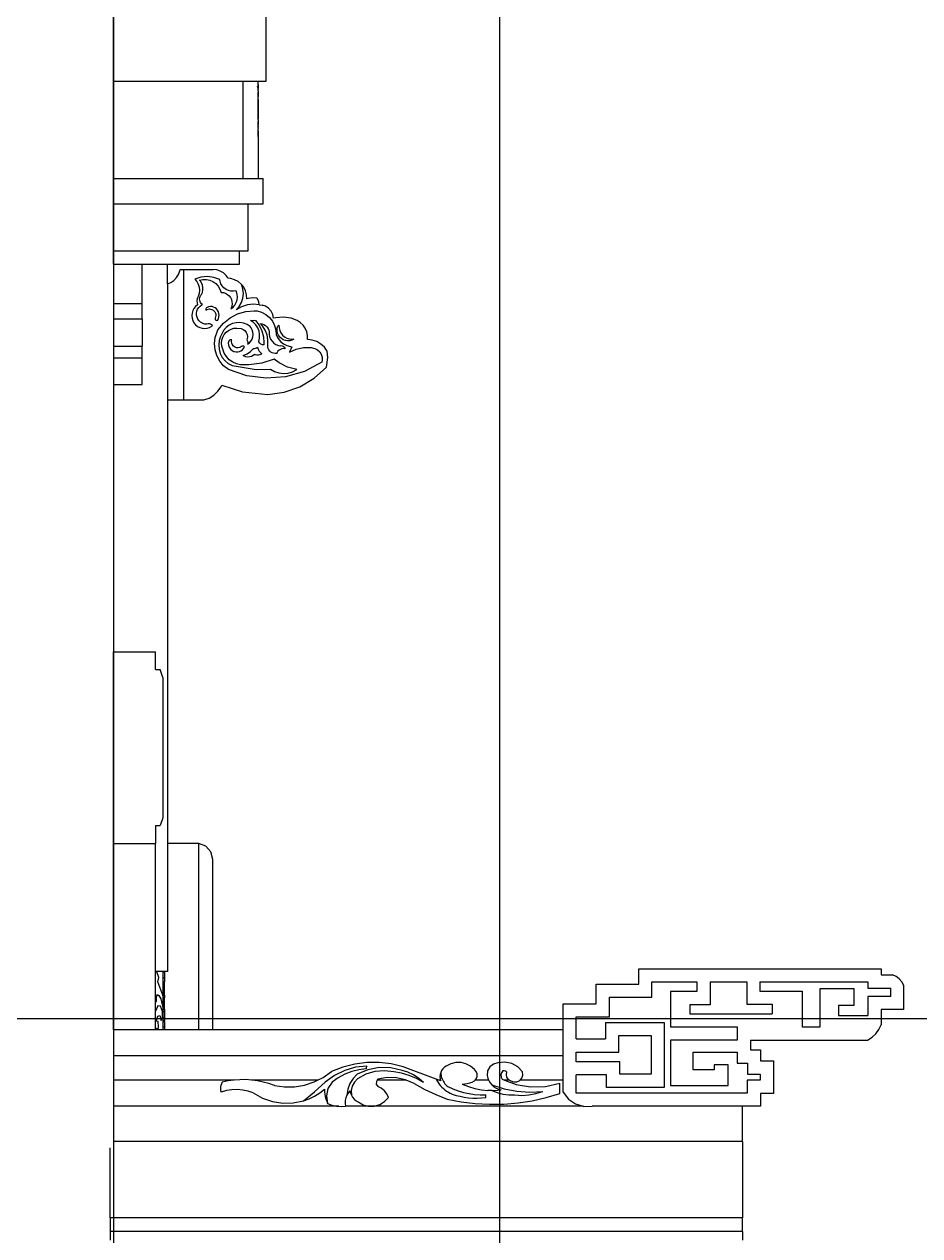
# Model space of a CAD drawing. Extents: x -24961 to 905641, y -154323 to 635957.
# Drawn here: x 437982 to 440706, y -136769 to -133082 of the extents above; entities that cross this region are included whole.
import ezdxf

# ---------------------------------------------------------------- set-up
doc = ezdxf.new("R2010")
doc.units = 0
doc.header["$LTSCALE"] = 1000
doc.header["$MEASUREMENT"] = 0
doc.layers.add('DOTE', color=1, linetype='Continuous')
doc.layers.add('WALL', color=9, linetype='Continuous')

msp = doc.modelspace()

# ---------------------------------------------------------------- linework, layer by layer
for p, q in [((438253.6, -133254.8), (438253.6, -133045.6)), ((438718.3, -133254.8), (438718.3, -133045.6)), ((438253.6, -133254.8), (438647.7, -133254.8)), ((438253.6, -133550.9), (438253.6, -133254.8)), ((438647.7, -133254.8), (438693.4, -133254.8)), ((438647.7, -133254.8), (438647.7, -133550.9)), ((438691.7, -133272.1), (438691.7, -133271.4)), ((438691.7, -133272.1), (438691.7, -133272.2)), ((438691.7, -133272.1), (438693.4, -133272.1)), ((438691.7, -133272.2), (438691.7, -133274.3)), ((438691.7, -133272.2), (438693.4, -133272.2)), ((438693.4, -133254.8), (438718.3, -133254.8)), ((438693.4, -133265.7), (438693.4, -133254.8)), ((438693.4, -133265.7), (438694, -133265.7)), ((438693.4, -133265.7), (438693.4, -133268.4)), ((438693.4, -133268.4), (438694, -133268.4)), ((438693.4, -133268.4), (438693.4, -133268.8)), ((438693.4, -133268.8), (438694, -133268.8)), ((438693.4, -133268.8), (438694, -133268.8)), ((438693.4, -133268.8), (438693.4, -133268.8)), ((438693.4, -133268.8), (438693.4, -133269.9)), ((438693.4, -133269.9), (438694, -133269.9)), ((438693.4, -133269.9), (438693.4, -133270)), ((438693.4, -133270), (438694, -133270)), ((438693.4, -133270), (438693.4, -133271)), ((438693.4, -133271), (438694, -133271)), ((438693.4, -133271), (438693.4, -133272.1)), ((438693.4, -133272.1), (438694, -133272.1)), ((438693.4, -133272.1), (438693.4, -133272.2)), ((438693.4, -133272.2), (438694, -133272.2)), ((438693.4, -133272.2), (438693.4, -133272.5)), ((438693.4, -133272.5), (438694, -133272.5)), ((438693.4, -133272.5), (438693.4, -133274.3)), ((438694, -133268.4), (438694, -133265.7)), ((438694, -133268.4), (438694, -133268.8)), ((438694, -133268.8), (438694, -133268.8)), ((438694, -133268.8), (438694, -133269.9)), ((438694, -133269.9), (438694, -133270)), ((438694, -133271), (438694, -133270)), ((438694, -133272.1), (438694, -133271)), ((438694, -133272.1), (438694, -133272.2)), ((438694, -133272.2), (438694, -133272.5)), ((438694, -133272.5), (438694, -133274.3)), ((438691.7, -133274.3), (438691.7, -133274.9)), ((438691.7, -133274.3), (438693.4, -133274.3)), ((438693.4, -133274.3), (438694, -133274.3)), ((438693.4, -133274.3), (438693.4, -133275.3)), ((438693.4, -133275.3), (438694, -133275.3)), ((438693.4, -133275.3), (438693.4, -133276.6)), ((438693.4, -133276.6), (438694, -133276.6)), ((438693.4, -133276.6), (438693.4, -133277)), ((438693.4, -133277), (438694, -133277)), ((438693.4, -133279.8), (438693.4, -133277)), ((438693.4, -133279.8), (438694, -133279.8)), ((438693.4, -133279.8), (438693.4, -133280.2)), ((438693.4, -133280.2), (438694, -133280.2)), ((438693.4, -133280.2), (438693.4, -133280.4)), ((438693.4, -133280.4), (438694, -133280.4)), ((438693.4, -133283.7), (438693.4, -133280.4)), ((438693.4, -133283.7), (438694, -133283.7)), ((438693.4, -133285), (438693.4, -133283.7)), ((438693.4, -133285), (438694, -133285)), ((438693.4, -133285), (438693.4, -133287.1)), ((438693.4, -133287.1), (438694, -133287.1)), ((438693.4, -133287.1), (438693.4, -133288.7)), ((438693.4, -133288.7), (438694, -133288.7)), ((438693.4, -133288.7), (438693.4, -133291.3)), ((438693.4, -133291.3), (438694, -133291.3)), ((438693.4, -133291.3), (438693.4, -133292.1)), ((438693.4, -133292.1), (438694, -133292.1)), ((438693.4, -133296.7), (438693.4, -133292.1)), ((438693.4, -133296.7), (438694, -133296.7)), ((438693.4, -133296.7), (438693.4, -133301.3)), ((438693.4, -133301.3), (438694, -133301.3)), ((438693.4, -133301.3), (438693.4, -133301.5)), ((438693.4, -133301.5), (438694, -133301.5)), ((438693.4, -133310.8), (438693.4, -133301.5)), ((438693.4, -133310.8), (438694, -133310.8)), ((438693.4, -133310.8), (438693.4, -133369.6)), ((438694, -133274.3), (438694, -133275.3)), ((438694, -133275.3), (438694, -133276.6)), ((438694, -133276.6), (438694, -133277)), ((438694, -133279.8), (438694, -133277)), ((438694, -133279.8), (438694, -133280.2)), ((438694, -133280.2), (438694, -133280.4)), ((438694, -133283.7), (438694, -133280.4)), ((438694, -133285), (438694, -133283.7)), ((438694, -133285), (438694, -133287.1)), ((438694, -133287.1), (438694, -133288.7)), ((438694, -133291.3), (438694, -133288.7)), ((438694, -133292.1), (438694, -133291.3)), ((438694, -133292.1), (438694, -133296.7)), ((438694, -133301.3), (438694, -133296.7)), ((438694, -133301.3), (438694, -133301.5)), ((438694, -133310.8), (438694, -133301.5)), ((438694, -133369.6), (438694, -133310.8)), ((438693.4, -133369.6), (438694, -133369.6)), ((438693.4, -133372.8), (438693.4, -133369.6)), ((438693.4, -133372.8), (438694, -133372.8)), ((438693.4, -133372.8), (438693.4, -133377.6)), ((438693.4, -133377.6), (438694, -133377.6)), ((438693.4, -133382.3), (438693.4, -133377.6)), ((438693.4, -133382.3), (438694, -133382.3)), ((438693.4, -133386.7), (438693.4, -133382.3)), ((438694, -133372.8), (438694, -133369.6)), ((438694, -133372.8), (438694, -133377.6)), ((438694, -133377.6), (438694, -133382.3)), ((438694, -133382.3), (438694, -133386.7)), ((438693.4, -133386.7), (438694, -133386.7)), ((438693.4, -133390.8), (438693.4, -133386.7)), ((438693.4, -133390.8), (438694, -133390.8)), ((438693.4, -133390.8), (438693.4, -133394.2)), ((438693.4, -133394.2), (438694, -133394.2)), ((438693.4, -133396.9), (438693.4, -133394.2)), ((438693.4, -133396.9), (438694, -133396.9)), ((438693.4, -133396.9), (438693.4, -133398.8)), ((438693.4, -133398.8), (438694, -133398.8)), ((438693.4, -133406.6), (438693.4, -133398.8)), ((438693.4, -133406.6), (438694, -133406.6)), ((438693.4, -133415.3), (438693.4, -133406.6)), ((438693.4, -133415.3), (438694, -133415.3)), ((438693.4, -133422.9), (438693.4, -133415.3)), ((438694, -133390.8), (438694, -133386.7)), ((438694, -133394.2), (438694, -133390.8)), ((438694, -133396.9), (438694, -133394.2)), ((438694, -133396.9), (438694, -133398.8)), ((438694, -133406.6), (438694, -133398.8)), ((438694, -133406.6), (438694, -133415.3)), ((438694, -133415.3), (438694, -133422.9)), ((438693.4, -133422.9), (438694, -133422.9)), ((438693.4, -133423), (438693.4, -133422.9)), ((438693.4, -133423), (438694, -133423)), ((438693.4, -133423), (438693.4, -133550.9)), ((438694, -133423), (438694, -133422.9)), ((438253.6, -133628.2), (438253.6, -133550.9)), ((438253.6, -133550.9), (438647.7, -133550.9)), ((438647.7, -133550.9), (438693.4, -133550.9)), ((438693.4, -133550.9), (438709.4, -133550.9)), ((438709.4, -133628.2), (438709.4, -133550.9)), ((438253.6, -133771.6), (438253.6, -133628.2)), ((438253.6, -133628.2), (438663.8, -133628.2)), ((438663.8, -133628.2), (438709.4, -133628.2)), ((438663.8, -133771.6), (438663.8, -133628.2)), ((438253.6, -133771.6), (438637.6, -133771.6)), ((438253.6, -133812.4), (438253.6, -133771.6)), ((438637.6, -133771.6), (438663.8, -133771.6)), ((438637.6, -133812.4), (438637.6, -133771.6)), ((438253.6, -133812.4), (438340.6, -133812.4)), ((438253.6, -133812.4), (438253.6, -133931.6)), ((438340.6, -133812.4), (438417.7, -133812.4)), ((438340.6, -133931.6), (438340.6, -133812.4)), ((438417.7, -133812.4), (438637.6, -133812.4)), ((438417.7, -133872.2), (438417.7, -133812.4)), ((438428.3, -133867.8), (438437.8, -133861.3)), ((438437.8, -133861.3), (438445.7, -133852.9)), ((438445.7, -133852.9), (438451.8, -133843)), ((438451.8, -133843), (438455.8, -133832)), ((438455.8, -133832), (438456.6, -133828.2)), ((438456.6, -133828.2), (438466.6, -133828.2)), ((438466.6, -133828.2), (438557.5, -133828.2)), ((438466.6, -133828.2), (438466.6, -134225.2)), ((438520, -133851.8), (438501.4, -133857.7)), ((438501.4, -133857.7), (438507.4, -133864.9)), ((438515.5, -133860.3), (438525.8, -133858.3)), ((438517.1, -133862.1), (438515.5, -133860.3)), ((438521.3, -133868.4), (438517.1, -133862.1)), ((438539.3, -133850), (438520, -133851.8)), ((438525.8, -133858.3), (438536.3, -133858.5)), ((438536.3, -133858.5), (438546.5, -133860.7)), ((438558.6, -133852.3), (438539.3, -133850)), ((438546.5, -133860.7), (438556.1, -133865)), ((438568.3, -133829.6), (438557.5, -133828.2)), ((438577.1, -133858.7), (438558.6, -133852.3)), ((438578.6, -133833.2), (438568.3, -133829.6)), ((438577.9, -133863.9), (438577.1, -133858.7)), ((438580.5, -133871.5), (438577.9, -133863.9)), ((438588, -133838.7), (438578.6, -133833.2)), ((438596.2, -133846.1), (438588, -133838.7)), ((438602.8, -133855), (438596.2, -133846.1)), ((438610.8, -133855.9), (438602.8, -133855)), ((438622.4, -133859.3), (438610.8, -133855.9)), ((438633, -133865), (438622.4, -133859.3)), ((438417.7, -133872.2), (438428.3, -133867.8)), ((438417.7, -133872.2), (438417.7, -134225.2)), ((438507.4, -133864.9), (438511.8, -133873.2)), ((438511.8, -133873.2), (438514.4, -133882.2)), ((438515.3, -133891.6), (438514.3, -133901)), ((438514.4, -133882.2), (438515.3, -133891.6)), ((438524.2, -133875.4), (438521.3, -133868.4)), ((438521.5, -133904.8), (438524.3, -133897.8)), ((438525.7, -133882.8), (438524.2, -133875.4)), ((438524.3, -133897.8), (438525.8, -133890.3)), ((438525.8, -133890.3), (438525.7, -133882.8)), ((438556.1, -133865), (438564.7, -133871.1)), ((438564.7, -133871.1), (438572, -133878.9)), ((438572, -133878.9), (438577.6, -133887.9)), ((438577.6, -133887.9), (438581.4, -133897.9)), ((438584.6, -133878.4), (438580.5, -133871.5)), ((438581.4, -133897.9), (438588, -133898.6)), ((438589.8, -133884.3), (438584.6, -133878.4)), ((438588, -133898.6), (438594.3, -133900.7)), ((438596.2, -133889), (438589.8, -133884.3)), ((438594.3, -133900.7), (438600.1, -133904)), ((438603.3, -133892.4), (438596.2, -133889)), ((438610.9, -133894.2), (438603.3, -133892.4)), ((438618.7, -133894.4), (438610.9, -133894.2)), ((438626.4, -133893), (438618.7, -133894.4)), ((438627.5, -133895.6), (438626.4, -133893)), ((438629.9, -133903.8), (438627.5, -133895.6)), ((438642.3, -133872.8), (438633, -133865)), ((438643.9, -133874.8), (438642.3, -133872.8)), ((438649.9, -133882.4), (438643.9, -133874.8)), ((438647.6, -133887.6), (438643.9, -133874.8)), ((438648.8, -133901.4), (438647.6, -133887.6)), ((438655.4, -133893.4), (438649.9, -133882.4)), ((438658.6, -133905.3), (438655.4, -133893.4)), ((438253.6, -133931.6), (438340.6, -133931.6)), ((438253.6, -133931.6), (438253.6, -133978.8)), ((438340.6, -133978.8), (438340.6, -133931.6)), ((438509.6, -133935.6), (438503.6, -133940.5)), ((438508.8, -133916.8), (438507.8, -133923.1)), ((438507.8, -133923.1), (438508.1, -133929.4)), ((438508.1, -133929.4), (438509.6, -133935.6)), ((438511.5, -133910), (438508.8, -133916.8)), ((438514.3, -133901), (438511.5, -133910)), ((438515.8, -133917.7), (438516.4, -133913.8)), ((438516, -133921.7), (438515.8, -133917.7)), ((438517, -133925.5), (438516, -133921.7)), ((438516.4, -133913.8), (438517.8, -133910.1)), ((438518.7, -133929.1), (438517, -133925.5)), ((438517.2, -133939.3), (438522.2, -133935.7)), ((438517.8, -133910.1), (438519.8, -133906.8)), ((438521.1, -133932.2), (438518.7, -133929.1)), ((438519.8, -133906.8), (438521.5, -133904.8)), ((438524.1, -133934.7), (438521.1, -133932.2)), ((438522.2, -133935.7), (438524.1, -133934.7)), ((438600.1, -133904), (438605.2, -133908.4)), ((438605.2, -133908.4), (438609.3, -133913.7)), ((438609.3, -133913.7), (438612.3, -133919.7)), ((438612.3, -133919.7), (438614.1, -133926.3)), ((438614.6, -133933), (438613.8, -133939.8)), ((438614.1, -133926.3), (438614.6, -133933)), ((438617.5, -133943), (438622.9, -133936.5)), ((438622.9, -133936.5), (438627, -133929)), ((438627, -133929), (438629.6, -133920.9)), ((438629.6, -133920.9), (438630.6, -133912.4)), ((438630.6, -133912.4), (438629.9, -133903.8)), ((438636, -133940.4), (438642.9, -133928.4)), ((438642.9, -133928.4), (438647.2, -133915.2)), ((438661, -133935.8), (438643.2, -133941.5)), ((438647.2, -133915.2), (438648.8, -133901.4)), ((438659.4, -133917.6), (438658.6, -133905.3)), ((438663.7, -133916.4), (438659.4, -133917.6)), ((438679.5, -133933.8), (438661, -133935.8)), ((438676.8, -133914.4), (438663.7, -133916.4)), ((438690.1, -133915.1), (438676.8, -133914.4)), ((438697.2, -133935.5), (438679.5, -133933.8)), ((438691.7, -133917.8), (438690.1, -133915.1)), ((438695.4, -133926.4), (438691.7, -133917.8)), ((438697.2, -133935.5), (438695.4, -133926.4)), ((438697.2, -133935.5), (438705.7, -133936.3)), ((438716.4, -133939.8), (438705.7, -133936.3)), ((438492.8, -133960.8), (438492.1, -133968.6)), ((438492.1, -133968.6), (438492.8, -133976.3)), ((438495.1, -133953.3), (438492.8, -133960.8)), ((438498.7, -133946.5), (438495.1, -133953.3)), ((438503.6, -133940.5), (438498.7, -133946.5)), ((438506.5, -133961.1), (438507.5, -133954.9)), ((438506.7, -133967.4), (438506.5, -133961.1)), ((438508.1, -133973.5), (438506.7, -133967.4)), ((438507.5, -133954.9), (438509.7, -133949.1)), ((438510.7, -133979.2), (438508.1, -133973.5)), ((438509.7, -133949.1), (438513, -133943.8)), ((438513, -133943.8), (438517.2, -133939.3)), ((438535.1, -133948.4), (438534.8, -133950.5)), ((438534.8, -133951.8), (438538.1, -133949.9)), ((438534.8, -133950.5), (438534.8, -133951.8)), ((438535.9, -133946.5), (438535.1, -133948.4)), ((438537, -133944.8), (438535.9, -133946.5)), ((438538.5, -133943.4), (438537, -133944.8)), ((438538.1, -133949.9), (438541.8, -133948.7)), ((438543.3, -133941.7), (438538.5, -133943.4)), ((438541.8, -133948.7), (438545.6, -133948.2)), ((438548.4, -133940.9), (438543.3, -133941.7)), ((438545.6, -133948.2), (438549.4, -133948.6)), ((438553.5, -133941.2), (438548.4, -133940.9)), ((438549.4, -133948.6), (438553.1, -133949.7)), ((438553.1, -133949.7), (438556.5, -133951.5)), ((438558.5, -133942.6), (438553.5, -133941.2)), ((438556.5, -133951.5), (438559.5, -133954)), ((438563.1, -133944.9), (438558.5, -133942.6)), ((438559.5, -133954), (438561.9, -133957.1)), ((438561.9, -133957.1), (438563.7, -133960.6)), ((438567.1, -133948.2), (438563.1, -133944.9)), ((438564.6, -133972.2), (438563.4, -133976)), ((438563.7, -133960.6), (438564.8, -133964.4)), ((438565.1, -133968.3), (438564.6, -133972.2)), ((438564.8, -133964.4), (438565.1, -133968.3)), ((438570.5, -133952.2), (438567.1, -133948.2)), ((438573, -133956.7), (438570.5, -133952.2)), ((438574.6, -133961.7), (438573, -133956.7)), ((438573.2, -133977.3), (438574.7, -133972.2)), ((438575.1, -133967), (438574.6, -133961.7)), ((438574.7, -133972.2), (438575.1, -133967)), ((438608.4, -133975.1), (438631.4, -133963)), ((438610.8, -133948.2), (438617.5, -133943)), ((438611.8, -133946.2), (438610.8, -133948.2)), ((438613.8, -133939.8), (438611.8, -133946.2)), ((438626.9, -133950.6), (438636, -133940.4)), ((438643.2, -133941.5), (438626.9, -133950.6)), ((438631.4, -133963), (438656.3, -133955.7)), ((438656.3, -133955.7), (438682.1, -133953.5)), ((438682.1, -133953.5), (438690.7, -133954)), ((438690.7, -133954), (438704.4, -133958.2)), ((438704.4, -133958.2), (438717, -133965)), ((438725.8, -133946.2), (438716.4, -133939.8)), ((438717, -133965), (438728.1, -133974.3)), ((438733.2, -133954.9), (438725.8, -133946.2)), ((438728.1, -133974.3), (438737.1, -133985.7)), ((438738, -133965.3), (438733.2, -133954.9)), ((438740.1, -133976.7), (438738, -133965.3)), ((438770.9, -133973.1), (438747.7, -133974.9)), ((438794.1, -133976.4), (438770.9, -133973.1)), ((438253.6, -133978.8), (438340.6, -133978.8)), ((438253.6, -133978.8), (438253.6, -134061.6)), ((438340.6, -133978.8), (438340.6, -134061.6)), ((438492.8, -133976.3), (438495.1, -133983.8)), ((438495.1, -133983.8), (438498.7, -133990.7)), ((438498.7, -133990.7), (438503.6, -133996.7)), ((438503.6, -133996.7), (438509.6, -134001.6)), ((438509.6, -134001.6), (438516.4, -134005.1)), ((438514.4, -133984.2), (438510.7, -133979.2)), ((438518.9, -133988.4), (438514.4, -133984.2)), ((438516.4, -134005.1), (438523.7, -134007.2)), ((438524.1, -133991.6), (438518.9, -133988.4)), ((438523.7, -134007.2), (438531.3, -134007.8)), ((438526, -133992.4), (438524.1, -133991.6)), ((438531.9, -133994.1), (438526, -133992.4)), ((438531.3, -134007.8), (438538.9, -134006.8)), ((438538, -133994.5), (438531.9, -133994.1)), ((438541.8, -133994), (438538, -133994.5)), ((438538.9, -134006.8), (438546.1, -134004.4)), ((438545.4, -133993.8), (438541.8, -133994)), ((438548.9, -133994.6), (438545.4, -133993.8)), ((438546.1, -134004.4), (438552.7, -134000.4)), ((438552.1, -133996.3), (438548.9, -133994.6)), ((438554.7, -133998.9), (438552.1, -133996.3)), ((438552.7, -134000.4), (438554.7, -133998.9)), ((438562.9, -133977.1), (438562.8, -133978.8)), ((438562.8, -133978.8), (438563.3, -133980.4)), ((438563.4, -133976), (438562.9, -133977.1)), ((438563.3, -133980.4), (438564.3, -133981.7)), ((438564.3, -133981.7), (438565.6, -133982.6)), ((438565.6, -133982.6), (438566.5, -133982.9)), ((438566.5, -133982.9), (438568.1, -133983)), ((438568.1, -133983), (438569.7, -133982.6)), ((438569.7, -133982.6), (438570.8, -133981.9)), ((438570.8, -133981.9), (438573.2, -133977.3)), ((438571.6, -134012.1), (438588.2, -133991.7)), ((438588.2, -133991.7), (438608.4, -133975.1)), ((438596.1, -134005), (438588.5, -134013.8)), ((438605.2, -133997.9), (438596.1, -134005)), ((438603.5, -134013.7), (438611.5, -134009.6)), ((438615.6, -133992.9), (438605.2, -133997.9)), ((438611.5, -134009.6), (438620.2, -134007.1)), ((438626.7, -133990.1), (438615.6, -133992.9)), ((438620.2, -134007.1), (438629.1, -134006.5)), ((438638.2, -133989.6), (438626.7, -133990.1)), ((438629.1, -134006.5), (438641.8, -134007.8)), ((438649.5, -133991.5), (438638.2, -133989.6)), ((438641.8, -134007.8), (438648.1, -134010.3)), ((438648.1, -134010.3), (438653.5, -134014.3)), ((438660.2, -133995.7), (438649.5, -133991.5)), ((438669.9, -134002), (438660.2, -133995.7)), ((438672.7, -134005.8), (438669.9, -134002)), ((438670.9, -133983), (438682, -133982.9)), ((438679.6, -133989.1), (438670.9, -133983)), ((438675.9, -134012.1), (438672.7, -134005.8)), ((438686.9, -133996.8), (438679.6, -133989.1)), ((438682, -133982.9), (438685.7, -133983.4)), ((438685.7, -133983.4), (438697, -133998.1)), ((438692.7, -134005.8), (438686.9, -133996.8)), ((438696.6, -134015.8), (438692.7, -134005.8)), ((438697, -133998.1), (438705.3, -134014.7)), ((438700.6, -133992.6), (438706.2, -133993.5)), ((438707.3, -134000.1), (438700.6, -133992.6)), ((438706.2, -133993.5), (438711.6, -133995.6)), ((438715.5, -134012.9), (438707.3, -134000.1)), ((438711.6, -133995.6), (438716.5, -133998.7)), ((438716.5, -133998.7), (438720.6, -134002.8)), ((438720.6, -134002.8), (438723.9, -134007.6)), ((438723.9, -134007.6), (438726.2, -134013)), ((438737.1, -133985.7), (438743.7, -133998.7)), ((438747.7, -133974.9), (438740.1, -133976.7)), ((438743.7, -133998.7), (438747.7, -134012.8)), ((438751.2, -134009.9), (438752.1, -134005.3)), ((438751.5, -134015.7), (438751.2, -134009.9)), ((438752.1, -134005.3), (438754.1, -134001.1)), ((438754.1, -134001.1), (438757.1, -133997.5)), ((438757.1, -133997.5), (438757.5, -134005.8)), ((438757.5, -134005.8), (438759.6, -134013.7)), ((438812.4, -133983), (438794.1, -133976.4)), ((438822, -133989.2), (438812.4, -133983)), ((438830.3, -133997.3), (438822, -133989.2)), ((438836.8, -134007), (438830.3, -133997.3)), ((438841.4, -134017.7), (438836.8, -134007)), ((438561.5, -134053.9), (438563.4, -134035.4)), ((438563.4, -134035.4), (438568.9, -134017.7)), ((438568.9, -134017.7), (438571.6, -134012.1)), ((438575.1, -134044.6), (438573.8, -134057.8)), ((438578.9, -134031.9), (438575.1, -134044.6)), ((438588.5, -134013.8), (438578.9, -134031.9)), ((438582.7, -134052.5), (438583.6, -134043.3)), ((438583.6, -134043.3), (438586.3, -134034.5)), ((438586.3, -134034.5), (438590.6, -134026.5)), ((438590.6, -134026.5), (438596.4, -134019.4)), ((438596.4, -134019.4), (438603.5, -134013.7)), ((438603.4, -134047.3), (438602.9, -134052.6)), ((438603.8, -134046.7), (438603.4, -134047.3)), ((438605.3, -134045), (438603.8, -134046.7)), ((438607.1, -134043.6), (438605.3, -134045)), ((438609.1, -134042.6), (438607.1, -134043.6)), ((438611.3, -134042.1), (438609.1, -134042.6)), ((438613.5, -134042), (438611.3, -134042.1)), ((438612.9, -134048.3), (438613.1, -134044.5)), ((438613.5, -134052), (438612.9, -134048.3)), ((438613.1, -134044.5), (438613.5, -134042)), ((438653.5, -134014.3), (438657.8, -134019.7)), ((438657.8, -134019.7), (438660.5, -134026)), ((438660.7, -134039.7), (438659.9, -134042.7)), ((438659.9, -134042.7), (438662.1, -134048.1)), ((438660.5, -134026), (438661.5, -134032.9)), ((438661.5, -134032.9), (438660.7, -134039.7)), ((438662.1, -134048.1), (438662.3, -134053.5)), ((438667.4, -134051.3), (438672, -134046)), ((438672, -134046), (438675.5, -134039.8)), ((438675.5, -134039.8), (438677.6, -134033.1)), ((438677.9, -134018.9), (438675.9, -134012.1)), ((438677.6, -134033.1), (438678.5, -134026)), ((438678.5, -134026), (438677.9, -134018.9)), ((438695.9, -134047.7), (438698.2, -134037.2)), ((438696.2, -134048.6), (438695.9, -134047.7)), ((438698.4, -134026.4), (438696.6, -134015.8)), ((438698.2, -134037.2), (438698.4, -134026.4)), ((438705.3, -134014.7), (438710.3, -134032.7)), ((438710.3, -134032.7), (438711.6, -134051.4)), ((438721, -134027.1), (438715.5, -134012.9)), ((438723.6, -134042.2), (438721, -134027.1)), ((438723, -134059.1), (438723.6, -134042.2)), ((438726.2, -134013), (438727.1, -134016.9)), ((438727.1, -134016.9), (438727, -134024.8)), ((438727, -134024.8), (438728.6, -134032.6)), ((438728.6, -134032.6), (438731.6, -134040)), ((438731.6, -134040), (438736, -134046.5)), ((438736, -134046.5), (438741.5, -134052)), ((438747.7, -134012.8), (438748.8, -134027.4)), ((438748.8, -134027.4), (438754.5, -134037.8)), ((438753.1, -134022.3), (438751.5, -134015.7)), ((438755.8, -134028.5), (438753.1, -134022.3)), ((438754.5, -134037.8), (438762, -134046.9)), ((438759.8, -134033.9), (438755.8, -134028.5)), ((438759.6, -134013.7), (438763.1, -134021.1)), ((438764.7, -134038.5), (438759.8, -134033.9)), ((438762, -134046.9), (438771.1, -134054.3)), ((438763.1, -134021.1), (438768, -134027.7)), ((438770.4, -134042), (438764.7, -134038.5)), ((438768, -134027.7), (438774.1, -134033)), ((438776.6, -134044.3), (438770.4, -134042)), ((438774.1, -134033), (438781.1, -134037)), ((438783.2, -134045.2), (438776.6, -134044.3)), ((438781.1, -134037), (438788.8, -134039.5)), ((438789.8, -134044.8), (438783.2, -134045.2)), ((438788.8, -134039.5), (438796.8, -134040.4)), ((438796.2, -134043), (438789.8, -134044.8)), ((438802.2, -134040), (438796.2, -134043)), ((438796.8, -134040.4), (438802.2, -134040)), ((438843.7, -134029.2), (438841.4, -134017.7)), ((438843.7, -134040.9), (438843.7, -134029.2)), ((438858.1, -134042.8), (438843.7, -134040.9)), ((438871.9, -134047.6), (438858.1, -134042.8)), ((438884.5, -134055.1), (438871.9, -134047.6)), ((438253.6, -134061.6), (438340.6, -134061.6)), ((438253.6, -134061.6), (438253.6, -134097.3)), ((438340.6, -134097.3), (438340.6, -134061.6)), ((438563.2, -134072.5), (438561.5, -134053.9)), ((438568.5, -134090.3), (438563.2, -134072.5)), ((438573.8, -134057.8), (438575, -134071)), ((438575, -134071), (438578.7, -134083.7)), ((438578.7, -134083.7), (438584.8, -134095.5)), ((438583.6, -134061.7), (438582.7, -134052.5)), ((438590.8, -134082.5), (438583.6, -134061.7)), ((438597.5, -134093.3), (438590.8, -134082.5)), ((438602.9, -134052.6), (438603.5, -134057.9)), ((438603.5, -134057.9), (438605.1, -134063)), ((438605.1, -134063), (438607.7, -134067.6)), ((438607.7, -134067.6), (438611.1, -134071.6)), ((438611.1, -134071.6), (438615.2, -134074.9)), ((438614.8, -134055.6), (438613.5, -134052)), ((438616.8, -134058.8), (438614.8, -134055.6)), ((438615.2, -134074.9), (438619.8, -134077.3)), ((438619.3, -134061.6), (438616.8, -134058.8)), ((438622.4, -134063.8), (438619.3, -134061.6)), ((438619.8, -134077.3), (438621.5, -134077.8)), ((438621.5, -134077.8), (438626.6, -134078.9)), ((438625.7, -134065.4), (438622.4, -134063.8)), ((438629.4, -134066.2), (438625.7, -134065.4)), ((438626.6, -134078.9), (438631.8, -134078.8)), ((438633.1, -134066.3), (438629.4, -134066.2)), ((438631.8, -134078.8), (438636.8, -134077.8)), ((438636.7, -134065.7), (438633.1, -134066.3)), ((438640.2, -134064.4), (438636.7, -134065.7)), ((438636.8, -134077.8), (438641.6, -134075.7)), ((438643.3, -134062.4), (438640.2, -134064.4)), ((438641.6, -134075.7), (438645.9, -134072.6)), ((438644.8, -134061.6), (438643.3, -134062.4)), ((438646.5, -134061.2), (438644.8, -134061.6)), ((438645.9, -134072.6), (438649.5, -134068.8)), ((438648.2, -134061.3), (438646.5, -134061.2)), ((438648, -134089.8), (438660.1, -134085.2)), ((438649.8, -134061.9), (438648.2, -134061.3)), ((438649.5, -134068.8), (438652.3, -134064.3)), ((438651.2, -134062.9), (438649.8, -134061.9)), ((438652.3, -134064.3), (438651.2, -134062.9)), ((438660.1, -134085.2), (438670.9, -134078.1)), ((438661.9, -134055.6), (438667.4, -134051.3)), ((438662.3, -134053.5), (438661.9, -134055.6)), ((438670.9, -134078.1), (438680, -134068.8)), ((438680, -134068.8), (438683.2, -134068.7)), ((438683.2, -134068.7), (438686.2, -134067.8)), ((438686.2, -134067.8), (438689, -134066.4)), ((438689, -134066.4), (438691.5, -134064.4)), ((438691.5, -134064.4), (438693.7, -134070.8)), ((438693.7, -134070.8), (438697.2, -134076.5)), ((438698.6, -134052.8), (438696.2, -134048.6)), ((438697.2, -134076.5), (438701.7, -134081.5)), ((438702.2, -134055.9), (438698.6, -134052.8)), ((438701.7, -134081.5), (438705.3, -134084.2)), ((438705.3, -134084.2), (438702.1, -134086.5)), ((438706.6, -134057.6), (438702.2, -134055.9)), ((438711.3, -134057.6), (438706.6, -134057.6)), ((438711.6, -134051.4), (438711.3, -134057.6)), ((438723.2, -134063.8), (438723, -134059.1)), ((438724.3, -134068.4), (438723.2, -134063.8)), ((438726.3, -134072.6), (438724.3, -134068.4)), ((438729.1, -134076.4), (438726.3, -134072.6)), ((438732.5, -134079.5), (438729.1, -134076.4)), ((438736.5, -134081.9), (438732.5, -134079.5)), ((438740.9, -134083.3), (438736.5, -134081.9)), ((438745.5, -134083.9), (438740.9, -134083.3)), ((438741.5, -134052), (438748.1, -134056.3)), ((438750.1, -134083.5), (438745.5, -134083.9)), ((438748.1, -134056.3), (438755.4, -134059.1)), ((438751.5, -134080.6), (438750.1, -134083.5)), ((438754.2, -134076.8), (438751.5, -134080.6)), ((438757.7, -134073.6), (438754.2, -134076.8)), ((438755.4, -134059.1), (438760.5, -134060.1)), ((438761.7, -134071.2), (438757.7, -134073.6)), ((438760.5, -134060.1), (438763.8, -134059.8)), ((438766.1, -134069.7), (438761.7, -134071.2)), ((438763.8, -134059.8), (438767.1, -134060.5)), ((438770.7, -134069.1), (438766.1, -134069.7)), ((438767.1, -134060.5), (438770.1, -134062)), ((438770.1, -134062), (438772.6, -134064.2)), ((438775.3, -134069.5), (438770.7, -134069.1)), ((438771.1, -134054.3), (438781.5, -134059.8)), ((438772.6, -134064.2), (438773.1, -134064.9)), ((438773.1, -134064.9), (438774.8, -134067.8)), ((438774.8, -134067.8), (438775.3, -134069.5)), ((438781.5, -134059.8), (438792.6, -134063)), ((438796.5, -134063.6), (438788.7, -134079.3)), ((438788.7, -134079.3), (438809.6, -134070.2)), ((438792.6, -134063), (438796.5, -134063.6)), ((438809.6, -134070.2), (438831.9, -134065.7)), ((438831.9, -134065.7), (438854.7, -134066)), ((438854.7, -134066), (438866.5, -134068.3)), ((438866.5, -134068.3), (438874.5, -134072.3)), ((438874.5, -134072.3), (438881.1, -134078.4)), ((438881.1, -134078.4), (438885.9, -134086.1)), ((438895.3, -134065), (438884.5, -134055.1)), ((438904.1, -134076.9), (438895.3, -134065)), ((438905.3, -134096.3), (438904.1, -134076.9)), ((438253.6, -134097.3), (438340.6, -134097.3)), ((438253.6, -134097.3), (438253.6, -134178.3)), ((438340.6, -134178.3), (438340.6, -134097.3)), ((438577.2, -134106.7), (438568.5, -134090.3)), ((438588.9, -134120.9), (438577.2, -134106.7)), ((438584.8, -134095.5), (438593, -134105.7)), ((438603.2, -134132.4), (438588.9, -134120.9)), ((438593, -134105.7), (438603, -134114.2)), ((438606.1, -134102.6), (438597.5, -134093.3)), ((438603, -134114.2), (438614.4, -134120.4)), ((438616.4, -134110), (438606.1, -134102.6)), ((438614.4, -134120.4), (438687.3, -134132.6)), ((438627.8, -134115.2), (438616.4, -134110)), ((438640.1, -134118), (438627.8, -134115.2)), ((438665.7, -134118.4), (438640.1, -134118)), ((438651.4, -134091.7), (438648, -134089.8)), ((438656.7, -134093.7), (438651.4, -134091.7)), ((438662.4, -134094.6), (438656.7, -134093.7)), ((438668.1, -134094.3), (438662.4, -134094.6)), ((438704.8, -134113.7), (438665.7, -134118.4)), ((438673.7, -134092.8), (438668.1, -134094.3)), ((438678.8, -134090.3), (438673.7, -134092.8)), ((438683.4, -134086.8), (438678.8, -134090.3)), ((438685.8, -134087.9), (438683.4, -134086.8)), ((438689.5, -134088.9), (438685.8, -134087.9)), ((438690.8, -134089.1), (438689.5, -134088.9)), ((438694.7, -134089), (438690.8, -134089.1)), ((438698.5, -134088.2), (438694.7, -134089)), ((438702.1, -134086.5), (438698.5, -134088.2)), ((438742.2, -134101), (438704.8, -134113.7)), ((438757.7, -134112.7), (438742.2, -134101)), ((438783.5, -134125.7), (438757.7, -134112.7)), ((438887.3, -134110.5), (438834.5, -134138.3)), ((438885.9, -134086.1), (438888.5, -134094.7)), ((438888.7, -134103.8), (438887.3, -134110.5)), ((438888.5, -134094.7), (438888.7, -134103.8)), ((438901.7, -134125), (438905.3, -134096.3)), ((438659.4, -134151.8), (438603.2, -134132.4)), ((438718.3, -134159.3), (438659.4, -134151.8)), ((438687.3, -134132.6), (438730.9, -134131.5)), ((438777.4, -134154.8), (438718.3, -134159.3)), ((438730.9, -134131.5), (438743.3, -134138.6)), ((438743.3, -134138.6), (438756.8, -134143.1)), ((438756.8, -134143.1), (438771, -134144.8)), ((438771, -134144.8), (438785.1, -134143.6)), ((438834.5, -134138.3), (438777.4, -134154.8)), ((438811.4, -134132.8), (438783.5, -134125.7)), ((438785.1, -134143.6), (438798.8, -134139.5)), ((438798.8, -134139.5), (438811.4, -134132.8)), ((438864.3, -134159.4), (438901.7, -134125)), ((438253.6, -134178.3), (438340.6, -134178.3)), ((438253.6, -134178.3), (438253.6, -134991.3)), ((438571.1, -134198.8), (438581, -134184.9)), ((438581, -134184.9), (438583.6, -134179.9)), ((438583.6, -134179.9), (438646.4, -134200.9)), ((438773.4, -134202), (438820.9, -134185.4)), ((438820.9, -134185.4), (438864.3, -134159.4)), ((438417.7, -134225.2), (438466.6, -134225.2)), ((438417.7, -134225.2), (438417.7, -135575.2)), ((438466.6, -134225.2), (438528.8, -134225.2)), ((438528.8, -134225.2), (438544.6, -134219.3)), ((438544.6, -134219.3), (438558.8, -134210.4)), ((438558.8, -134210.4), (438571.1, -134198.8)), ((438646.4, -134200.9), (438723.5, -134208.5)), ((438723.5, -134208.5), (438773.4, -134202)), ((438253.6, -134991.3), (438381.6, -134991.3)), ((438253.6, -135575.2), (438253.6, -134991.3)), ((438381.6, -135045.9), (438381.6, -134991.3)), ((438381.6, -135045.9), (438396.3, -135045.9)), ((438404, -135069.9), (438396.3, -135045.9)), ((438404, -135069.9), (438404, -135496.6)), ((438381.6, -135520.6), (438381.6, -135575.2)), ((438381.6, -135520.6), (438396.3, -135520.6)), ((438404, -135496.6), (438396.3, -135520.6)), ((438253.6, -135575.2), (438381.6, -135575.2)), ((438253.6, -136141.6), (438253.6, -135575.2)), ((438381.6, -135964.4), (438381.6, -135575.2)), ((438513.9, -135575.2), (438417.7, -135575.2)), ((438417.7, -135575.2), (438417.7, -135964.4)), ((438513.9, -136141.6), (438513.9, -135575.2)), ((438535.2, -135583.1), (438513.9, -135575.2)), ((438550.4, -135600.5), (438535.2, -135583.1)), ((438555.9, -135623.2), (438550.4, -135600.5)), ((438555.9, -136141.6), (438555.9, -135623.2)), ((438405.4, -135964.4), (438381.6, -135964.4)), ((438381.6, -135965.6), (438381.6, -135964.4)), ((438417.7, -135964.4), (438405.4, -135964.4)), ((438405.4, -135964.4), (438405.4, -135965.6)), ((439851.6, -136003), (439851.6, -135956.1)), ((439851.6, -135956.1), (440588.3, -135956.1)), ((440588.3, -135956.1), (440588.3, -135974.9)), ((438385.7, -135965.6), (438381.6, -135965.6)), ((438381.6, -136055.5), (438381.6, -135965.6)), ((438391.9, -135982.5), (438385.7, -135965.6)), ((438388.7, -135996.3), (438391.9, -135982.5)), ((438391.8, -136004.3), (438388.7, -135996.3)), ((438405.4, -135982.5), (438405.4, -135965.6)), ((438405.4, -135965.6), (438409, -135965.6)), ((438405.4, -135996.3), (438405.4, -135982.5)), ((438405.4, -135982.5), (438409, -135982.5)), ((438405.4, -136004.3), (438405.4, -135996.3)), ((438405.4, -135996.3), (438409, -135996.3)), ((438409, -135965.6), (438409, -135982.5)), ((438409, -135982.5), (438409, -135996.3)), ((438409, -136004.3), (438409, -135996.3)), ((439891.6, -135996.1), (440028.3, -135996.1)), ((439891.6, -136043), (439891.6, -135996.1)), ((440028.3, -135996.1), (440028.3, -136025.4)), ((440068.3, -135996.1), (440068.3, -136065.4)), ((440068.3, -135996.1), (440180, -135996.1)), ((440180, -135996.1), (440180, -136063.8)), ((440220, -135996.1), (440548.3, -135996.1)), ((440220, -135996.1), (440220, -136023.8)), ((440548.3, -135996.1), (440548.3, -136014.9)), ((440588.3, -135974.9), (440623, -135974.9)), ((440634.2, -135979.8), (440623, -135974.9)), ((440644, -135987.1), (440634.2, -135979.8)), ((440651.9, -135996.3), (440644, -135987.1)), ((440657.7, -136007.1), (440651.9, -135996.3)), ((438384.5, -136043.4), (438387, -136034.4)), ((438387, -136034.4), (438392.2, -136037.1)), ((438404.4, -136036.9), (438391.8, -136004.3)), ((438392.2, -136037.1), (438397.5, -136047.4)), ((438405.4, -136041), (438404.4, -136036.9)), ((438405.4, -136004.3), (438409, -136004.3)), ((438405.4, -136036.9), (438405.4, -136004.3)), ((438405.4, -136036.9), (438409, -136036.9)), ((438405.4, -136041), (438405.4, -136036.9)), ((438409, -136036.9), (438409, -136004.3)), ((438409, -136036.9), (438409, -136041)), ((439722.4, -136062.6), (439722.4, -136003)), ((439722.4, -136003), (439851.6, -136003)), ((439948.3, -136025.4), (439948.3, -136132.9)), ((440028.3, -136025.4), (439948.3, -136025.4)), ((440220, -136023.8), (440349, -136023.8)), ((440349, -136023.8), (440349, -136132.9)), ((440402.9, -136132.9), (440402.9, -136016.5)), ((440402.9, -136016.5), (440505.3, -136016.5)), ((440505.3, -136016.5), (440505.3, -136068)), ((440548.3, -136014.9), (440617.7, -136014.9)), ((440617.7, -136040.4), (440617.7, -136014.9)), ((440657.7, -136080.4), (440657.7, -136007.1)), ((438381.6, -136055.5), (438384.7, -136056)), ((438381.6, -136065.9), (438381.6, -136055.5)), ((438381.9, -136085.3), (438381.6, -136065.9)), ((438381.6, -136137.3), (438381.6, -136065.9)), ((438388.5, -136069.3), (438381.9, -136085.3)), ((438384.7, -136056), (438384.5, -136043.4)), ((438397.3, -136069.7), (438388.5, -136069.3)), ((438402.6, -136086.5), (438397.3, -136069.7)), ((438397.5, -136047.4), (438405.4, -136079.3)), ((438404.5, -136066.5), (438404.9, -136044.8)), ((438405.4, -136079.3), (438404.5, -136066.5)), ((438404.9, -136044.8), (438405.4, -136041)), ((438405.4, -136041), (438409, -136041)), ((438405.4, -136043), (438405.4, -136041)), ((438405.4, -136043), (438409, -136043)), ((438405.4, -136043.4), (438405.4, -136043)), ((438405.4, -136043.4), (438409, -136043.4)), ((438405.4, -136044.6), (438405.4, -136043.4)), ((438405.4, -136044.6), (438409, -136044.6)), ((438405.4, -136044.7), (438405.4, -136044.6)), ((438405.4, -136044.7), (438409, -136044.7)), ((438405.4, -136044.8), (438405.4, -136044.7)), ((438405.4, -136044.8), (438409, -136044.8)), ((438405.4, -136066.5), (438405.4, -136044.8)), ((438405.4, -136066.5), (438409, -136066.5)), ((438405.4, -136079.3), (438405.4, -136066.5)), ((438409, -136041), (438409, -136043)), ((438409, -136043), (438409, -136043.4)), ((438409, -136043.4), (438409, -136044.6)), ((438409, -136044.6), (438409, -136044.7)), ((438409, -136044.7), (438409, -136044.8)), ((438409, -136066.5), (438409, -136044.8)), ((438409, -136079.3), (438409, -136066.5)), ((439621.5, -136141.6), (439621.5, -136062.6)), ((439621.5, -136062.6), (439722.4, -136062.6)), ((439762.4, -136102.6), (439762.4, -136043)), ((439762.4, -136043), (439891.6, -136043)), ((440006.6, -136065.4), (440006.6, -136092.9)), ((440068.3, -136065.4), (440006.6, -136065.4)), ((440180, -136063.8), (440257, -136063.8)), ((440257, -136063.8), (440257, -136092.9)), ((440505.3, -136068), (440459.2, -136068)), ((440459.2, -136068), (440459.2, -136097.9)), ((440548.7, -136040.4), (440548.7, -136097.9)), ((440617.7, -136040.4), (440548.7, -136040.4)), ((438383.7, -136115.1), (438388.2, -136100.4)), ((438388.2, -136100.4), (438394.5, -136098)), ((438394.5, -136098), (438398.4, -136113.2)), ((438398.4, -136113.2), (438402.7, -136104.5)), ((438402.7, -136104.5), (438402.6, -136086.5)), ((438405.4, -136079.3), (438409, -136079.3)), ((438405.4, -136086.5), (438405.4, -136079.3)), ((438405.4, -136104.5), (438405.4, -136086.5)), ((438405.4, -136086.5), (438409, -136086.5)), ((438405.4, -136113.2), (438405.4, -136104.5)), ((438405.4, -136104.5), (438409, -136104.5)), ((438409, -136079.3), (438409, -136086.5)), ((438409, -136086.5), (438409, -136104.5)), ((438409, -136104.5), (438409, -136113.2)), ((439661.5, -136102.6), (439762.4, -136102.6)), ((439661.5, -136169.7), (439661.5, -136102.6)), ((440006.6, -136092.9), (440257, -136092.9)), ((440459.2, -136097.9), (440548.7, -136097.9)), ((440657.7, -136080.4), (440588.7, -136080.4)), ((440588.7, -136080.4), (440588.7, -136126.6)), ((438381.6, -136141.6), (438253.6, -136141.6)), ((438253.6, -136141.6), (438253.6, -136221.4)), ((438381.6, -136137.3), (438385.1, -136137.1)), ((438381.6, -136141.6), (438381.6, -136137.3)), ((438386.3, -136141.6), (438381.6, -136141.6)), ((438389.5, -136116.3), (438383.7, -136115.1)), ((438385.1, -136137.1), (438386.3, -136141.6)), ((438390.2, -136141.6), (438386.3, -136141.6)), ((438390.9, -136132.8), (438389.5, -136116.3)), ((438390.2, -136141.6), (438390.9, -136132.8)), ((438405.4, -136141.6), (438390.2, -136141.6)), ((438405.4, -136114.7), (438405.4, -136113.2)), ((438405.4, -136113.2), (438409, -136113.2)), ((438405.4, -136114.7), (438409, -136114.7)), ((438405.4, -136115.1), (438405.4, -136114.7)), ((438405.4, -136115.1), (438409, -136115.1)), ((438405.4, -136115.6), (438405.4, -136115.1)), ((438405.4, -136116.3), (438405.4, -136115.6)), ((438405.4, -136115.6), (438409, -136115.6)), ((438405.4, -136132.8), (438405.4, -136116.3)), ((438405.4, -136116.3), (438409, -136116.3)), ((438405.4, -136141.6), (438405.4, -136132.8)), ((438405.4, -136132.8), (438409, -136132.8)), ((438409, -136141.6), (438405.4, -136141.6)), ((438409, -136114.7), (438409, -136113.2)), ((438409, -136115.1), (438409, -136114.7)), ((438409, -136115.6), (438409, -136115.1)), ((438409, -136116.3), (438409, -136115.6)), ((438409, -136116.3), (438409, -136132.8)), ((438409, -136132.8), (438409, -136141.6)), ((438513.9, -136141.6), (438409, -136141.6)), ((438555.9, -136141.6), (438513.9, -136141.6)), ((439621.5, -136141.6), (438555.9, -136141.6)), ((439621.5, -136221.4), (439621.5, -136141.6)), ((439750.7, -136119.5), (439929.2, -136119.5)), ((439750.7, -136119.5), (439750.7, -136169.7)), ((439929.2, -136119.5), (439929.2, -136317.3)), ((439948.3, -136132.9), (440151.2, -136132.9)), ((440151.2, -136132.9), (440151.2, -136172.9)), ((440349, -136132.9), (440402.9, -136132.9)), ((440572.7, -136153.8), (440582.1, -136141)), ((440582.1, -136141), (440588.7, -136126.6)), ((439661.5, -136169.7), (439750.7, -136169.7)), ((439790.7, -136159.5), (439889.2, -136159.5)), ((439790.7, -136209.7), (439790.7, -136159.5)), ((439889.2, -136159.5), (439889.2, -136277.3)), ((439948.3, -136172.9), (439948.3, -136311.7)), ((440151.2, -136172.9), (439948.3, -136172.9)), ((440191.2, -136172.9), (440547.5, -136172.9)), ((440191.2, -136172.9), (440191.2, -136203.2)), ((440547.5, -136172.9), (440561, -136164.6)), ((440561, -136164.6), (440572.7, -136153.8)), ((439621.5, -136221.4), (438253.6, -136221.4)), ((438253.6, -136221.4), (438253.6, -136294.9)), ((439621.5, -136294.9), (439621.5, -136221.4)), ((439661.5, -136239.1), (439661.5, -136209.7)), ((439661.5, -136209.7), (439790.7, -136209.7)), ((440016.9, -136210.2), (440151.2, -136210.2)), ((440016.9, -136264), (440016.9, -136210.2)), ((440151.2, -136210.2), (440151.2, -136243.2)), ((440191.2, -136203.2), (440221.9, -136203.2)), ((440221.9, -136203.2), (440221.9, -136236.4)), ((438951.5, -136255.3), (438916.7, -136268.8)), ((438987.6, -136246.1), (438951.5, -136255.3)), ((438990.3, -136255.9), (438957, -136265.2)), ((439024.5, -136241.4), (438987.6, -136246.1)), ((439024.8, -136252.8), (438990.3, -136255.9)), ((439024.8, -136252.8), (439022.7, -136256.6)), ((439022.7, -136256.6), (439022.7, -136261)), ((439061.8, -136241.2), (439024.5, -136241.4)), ((439062.2, -136256.7), (439027.6, -136263.2)), ((439098.8, -136245.5), (439061.8, -136241.2)), ((439097.3, -136257.3), (439062.2, -136256.7)), ((439131.6, -136265.2), (439097.3, -136257.3)), ((439135, -136254.3), (439098.8, -136245.5)), ((439235.5, -136291.8), (439135, -136254.3)), ((439255.9, -136260.1), (439252, -136265.4)), ((439260.6, -136255.6), (439255.9, -136260.1)), ((439266.1, -136252.1), (439260.6, -136255.6)), ((439280, -136244.9), (439266.1, -136252.1)), ((439295.2, -136241.2), (439280, -136244.9)), ((439310.9, -136241.2), (439295.2, -136241.2)), ((439326, -136244.9), (439310.9, -136241.2)), ((439340, -136252.1), (439326, -136244.9)), ((439351.8, -136262.3), (439340, -136252.1)), ((439398.4, -136254.4), (439391.7, -136266.7)), ((439409.6, -136245.9), (439398.4, -136254.4)), ((439423.2, -136242.6), (439409.6, -136245.9)), ((439444.3, -136240), (439423.2, -136242.6)), ((439465.1, -136244.1), (439444.3, -136240)), ((439483.6, -136254.6), (439465.1, -136244.1)), ((439498, -136270.2), (439483.6, -136254.6)), ((439793.6, -136239.1), (439661.5, -136239.1)), ((439793.6, -136277.3), (439793.6, -136239.1)), ((440080.8, -136248.2), (440080.8, -136264)), ((440123.3, -136248.2), (440080.8, -136248.2)), ((440123.3, -136311.7), (440123.3, -136248.2)), ((440151.2, -136243.2), (440181.9, -136243.2)), ((440181.9, -136243.2), (440181.9, -136276.4)), ((440221.9, -136236.4), (440261, -136236.4)), ((440261, -136236.4), (440261, -136335.2)), ((438620.7, -136294.9), (438253.6, -136294.9)), ((438253.6, -136294.9), (438253.6, -136374.6)), ((438620, -136294.9), (438602.2, -136297.6)), ((438620.7, -136294.9), (438620, -136294.9)), ((438638, -136293.6), (438620.7, -136294.9)), ((438656, -136293.4), (438638, -136293.6)), ((438673.9, -136294.6), (438656, -136293.4)), ((438675.9, -136294.9), (438673.9, -136294.6)), ((438874.8, -136294.9), (438675.9, -136294.9)), ((438691.8, -136297), (438675.9, -136294.9)), ((438709.4, -136300.7), (438691.8, -136297)), ((438864.2, -136300.2), (438874.8, -136294.9)), ((438874.8, -136294.9), (438891.6, -136286.5)), ((438891.6, -136286.5), (438916.7, -136268.8)), ((438925.8, -136280.4), (438897.9, -136300.9)), ((438937.5, -136287.7), (438918.7, -136301.2)), ((438957, -136265.2), (438925.8, -136280.4)), ((438957.4, -136277.2), (438937.5, -136287.7)), ((438978.5, -136269.2), (438957.4, -136277.2)), ((438982.5, -136289.9), (438972.8, -136305.4)), ((439000.3, -136263.7), (438978.5, -136269.2)), ((438995.1, -136276.6), (438982.5, -136289.9)), ((438996.4, -136290.6), (438986.6, -136300.7)), ((439027.6, -136263.2), (438995.1, -136276.6)), ((439021.6, -136276.8), (438996.4, -136290.6)), ((439022.7, -136261), (439000.3, -136263.7)), ((439049.1, -136268.5), (439021.6, -136276.8)), ((439077.8, -136266.2), (439049.1, -136268.5)), ((439055.9, -136294.9), (439053.3, -136298.8)), ((439057.8, -136292), (439055.9, -136294.9)), ((439143.9, -136294.9), (439055.9, -136294.9)), ((439085.9, -136287.2), (439057.8, -136292)), ((439106.3, -136269.8), (439077.8, -136266.2)), ((439114.3, -136287.9), (439085.9, -136287.2)), ((439130.1, -136273.7), (439106.3, -136269.8)), ((439142.1, -136294.1), (439114.3, -136287.9)), ((439153.3, -136280.4), (439130.1, -136273.7)), ((439149.6, -136271), (439131.6, -136265.2)), ((439143.9, -136294.9), (439142.1, -136294.1)), ((439168.2, -136305.5), (439143.9, -136294.9)), ((439166.5, -136279.2), (439149.6, -136271)), ((439175.5, -136290), (439153.3, -136280.4)), ((439182.2, -136289.7), (439166.5, -136279.2)), ((439196.3, -136302.2), (439175.5, -136290)), ((439196.3, -136302.2), (439182.2, -136289.7)), ((439235.5, -136291.8), (439237.8, -136296.4)), ((439243.7, -136294.9), (439235.5, -136291.8)), ((439237.8, -136296.4), (439241, -136301.8)), ((439248.6, -136294.9), (439243.7, -136294.9)), ((439249.1, -136296.9), (439243.7, -136294.9)), ((439247.4, -136277.6), (439246.8, -136284.1)), ((439246.8, -136284.1), (439247.4, -136290.6)), ((439249.2, -136271.3), (439247.4, -136277.6)), ((439247.4, -136290.6), (439248.6, -136294.9)), ((439248.6, -136294.9), (439249.1, -136296.9)), ((439252, -136265.4), (439249.2, -136271.3)), ((439249.2, -136271.3), (439249.5, -136275.4)), ((439249.5, -136275.4), (439250, -136279.5)), ((439250, -136279.5), (439250.9, -136283.6)), ((439250.9, -136283.6), (439252, -136287.6)), ((439252, -136287.6), (439253.5, -136291.5)), ((439253.5, -136291.5), (439255.1, -136295.3)), ((439255.1, -136295.3), (439257.1, -136298.9)), ((439357.2, -136268.3), (439351.8, -136262.3)), ((439351.9, -136297.5), (439354.2, -136294.9)), ((439354.2, -136294.9), (439357.3, -136291.4)), ((439394.7, -136294.9), (439354.2, -136294.9)), ((439360.1, -136275.8), (439357.2, -136268.3)), ((439357.3, -136291.4), (439360.1, -136283.9)), ((439360.1, -136283.9), (439360.1, -136275.8)), ((439391.7, -136266.7), (439390.5, -136280.7)), ((439390.5, -136280.7), (439392.3, -136288.7)), ((439392.3, -136288.7), (439394.7, -136294.9)), ((439394.7, -136294.9), (439395.3, -136296.3)), ((439395.3, -136296.3), (439399.5, -136303.4)), ((439433.9, -136272.5), (439432, -136279.3)), ((439432, -136279.3), (439432.8, -136286.4)), ((439432.8, -136286.4), (439436.4, -136292.5)), ((439438.4, -136267), (439433.9, -136272.5)), ((439436.4, -136292.5), (439442.7, -136294.9)), ((439442.4, -136266.4), (439438.4, -136267)), ((439446.3, -136267.4), (439442.4, -136266.4)), ((439458.7, -136294.9), (439442.7, -136294.9)), ((439442.7, -136294.9), (439478.4, -136308.3)), ((439449.6, -136269.8), (439446.3, -136267.4)), ((439449.6, -136269.8), (439447.8, -136278)), ((439447.8, -136278), (439449.6, -136286.2)), ((439449.6, -136286.2), (439454.7, -136292.8)), ((439454.7, -136292.8), (439458.7, -136294.9)), ((439458.7, -136294.9), (439462.1, -136296.7)), ((439462.1, -136296.7), (439471, -136300.5)), ((439480.8, -136300.4), (439489.6, -136296.4)), ((439489.6, -136296.4), (439490.9, -136294.9)), ((439490.9, -136294.9), (439496, -136289.1)), ((439621.5, -136294.9), (439490.9, -136294.9)), ((439496, -136289.1), (439499, -136279.9)), ((439499, -136279.9), (439498, -136270.2)), ((439621.5, -136332), (439621.5, -136294.9)), ((439753.6, -136279.1), (439661.5, -136279.1)), ((439661.5, -136334.6), (439661.5, -136279.1)), ((439753.6, -136317.3), (439753.6, -136279.1)), ((439889.2, -136277.3), (439793.6, -136277.3)), ((440080.8, -136264), (440016.9, -136264)), ((440181.5, -136295.2), (440181.5, -136334.6)), ((440221, -136295.2), (440181.5, -136295.2)), ((440181.9, -136276.4), (440221, -136276.4)), ((440221, -136276.4), (440221, -136295.2)), ((438579.3, -136315.9), (438579.1, -136321)), ((438579.1, -136321), (438579.7, -136326.2)), ((438580.4, -136310.8), (438579.3, -136315.9)), ((438579.7, -136326.2), (438581.1, -136331.1)), ((438582.1, -136306), (438580.4, -136310.8)), ((438597.2, -136326.7), (438581.1, -136331.1)), ((438584.6, -136301.4), (438582.1, -136306)), ((438602.2, -136297.6), (438584.6, -136301.4)), ((438613.7, -136324.2), (438597.2, -136326.7)), ((438630.4, -136323.7), (438613.7, -136324.2)), ((438647, -136325.2), (438630.4, -136323.7)), ((438663.3, -136328.7), (438647, -136325.2)), ((438679.1, -136334.1), (438663.3, -136328.7)), ((438679.1, -136334.1), (438706.9, -136349.7)), ((438726.7, -136305.6), (438709.4, -136300.7)), ((438743.6, -136311.7), (438726.7, -136305.6)), ((438743.6, -136311.7), (438774.1, -136315.6)), ((438774.1, -136315.6), (438804.8, -136314.9)), ((438804.8, -136314.9), (438835, -136309.8)), ((438831.6, -136357.7), (438865.7, -136330.4)), ((438835, -136309.8), (438864.2, -136300.2)), ((438865.3, -136343.5), (438881, -136333.8)), ((438865.7, -136330.4), (438897.9, -136300.9)), ((438881, -136333.8), (438895.5, -136322.6)), ((438895.5, -136322.6), (438895.9, -136330.1)), ((438895.9, -136330.1), (438896.7, -136337.5)), ((438906.1, -136320.6), (438901.4, -136343.2)), ((438918.7, -136301.2), (438906.1, -136320.6)), ((438966.5, -136322.5), (438963.8, -136340.6)), ((438969.4, -136331.6), (438966.4, -136336)), ((438972.8, -136305.4), (438966.5, -136322.5)), ((438972.8, -136327.6), (438969.4, -136331.6)), ((438972.8, -136327.6), (438973.9, -136332.1)), ((438973.9, -136332.1), (438975.3, -136336.5)), ((438979.8, -136313), (438976.6, -136326.7)), ((438976.6, -136326.7), (438977.3, -136340.8)), ((438986.6, -136300.7), (438979.8, -136313)), ((439053.3, -136298.8), (439053.1, -136307)), ((439053.1, -136307), (439057.4, -136314)), ((439068.3, -136319.4), (439057.4, -136314)), ((439077.7, -136327.1), (439068.3, -136319.4)), ((439085.1, -136336.8), (439077.7, -136327.1)), ((439168.2, -136305.5), (439200.6, -136323.5)), ((439200.6, -136323.5), (439234.2, -136339.1)), ((439241, -136301.8), (439244.6, -136307)), ((439244.6, -136307), (439248.5, -136311.9)), ((439248.5, -136311.9), (439252.7, -136316.5)), ((439252.7, -136316.5), (439257.3, -136320.9)), ((439257.1, -136298.9), (439259.3, -136302.4)), ((439257.3, -136320.9), (439262.1, -136324.9)), ((439259.3, -136302.4), (439261.8, -136305.8)), ((439261.8, -136305.8), (439264.5, -136308.9)), ((439262.1, -136324.9), (439267.2, -136328.6)), ((439264.5, -136308.9), (439267.4, -136311.9)), ((439267.2, -136328.6), (439272.5, -136331.9)), ((439267.4, -136311.9), (439270.5, -136314.7)), ((439270.5, -136314.7), (439286, -136321.7)), ((439272.5, -136331.9), (439278.1, -136334.9)), ((439286, -136321.7), (439302.1, -136327.6)), ((439302.1, -136327.6), (439318.5, -136332.4)), ((439314.5, -136307), (439322.2, -136306.4)), ((439314.5, -136307), (439333.3, -136314.5)), ((439318.5, -136332.4), (439335.2, -136336.1)), ((439322.2, -136306.4), (439329.8, -136305.3)), ((439329.8, -136305.3), (439337.3, -136303.5)), ((439333.3, -136314.5), (439352.8, -136320.2)), ((439337.3, -136303.5), (439344.7, -136301.2)), ((439344.7, -136301.2), (439351.9, -136297.5)), ((439352.8, -136320.2), (439372.7, -136324.1)), ((439372.7, -136324.1), (439392.9, -136326.1)), ((439404.2, -136326.2), (439392.9, -136326.1)), ((439399.5, -136303.4), (439404.7, -136309.7)), ((439404.2, -136326.2), (439413.1, -136326.3)), ((439404.2, -136326.2), (439421.3, -136333)), ((439404.7, -136309.7), (439410.9, -136315.1)), ((439404.7, -136309.7), (439442.3, -136321.3)), ((439410.9, -136315.1), (439417.9, -136319.4)), ((439413.1, -136326.3), (439433.4, -136324.6)), ((439417.9, -136319.4), (439425.4, -136322.6)), ((439421.3, -136333), (439438.4, -136337.5)), ((439425.4, -136322.6), (439433.4, -136324.6)), ((439442.3, -136321.3), (439481, -136328.5)), ((439471, -136300.5), (439480.8, -136300.4)), ((439478.4, -136308.3), (439522.7, -136315.7)), ((439481, -136328.5), (439520.2, -136331.2)), ((439520.2, -136331.2), (439559.5, -136329.3)), ((439522.7, -136315.7), (439567.6, -136314.5)), ((439538.7, -136335.9), (439559.5, -136329.3)), ((439567.6, -136314.5), (439611.4, -136304.6)), ((439611.4, -136335.5), (439611.4, -136304.6)), ((439621.5, -136332), (439637.4, -136352.5)), ((439929.2, -136317.3), (439753.6, -136317.3)), ((439948.3, -136311.7), (440123.3, -136311.7)), ((438706.9, -136349.7), (438737, -136360.1)), ((438737, -136360.1), (438768.5, -136365)), ((438768.5, -136365), (438800.4, -136364.1)), ((438800.4, -136364.1), (438831.6, -136357.7)), ((438831.6, -136357.7), (438848.8, -136351.4)), ((438848.8, -136351.4), (438865.3, -136343.5)), ((438896.7, -136337.5), (438898.1, -136344.8)), ((438898.1, -136344.8), (438900, -136352.1)), ((438900, -136352.1), (438902.4, -136359.1)), ((438901.4, -136343.2), (438905.2, -136366)), ((438902.4, -136359.1), (438905.2, -136366)), ((438905.2, -136366), (438918.4, -136370.9)), ((438918.4, -136370.9), (438932, -136374)), ((438959, -136357.3), (438958.8, -136366)), ((438958.8, -136366), (438960, -136374.6)), ((438960.7, -136348.7), (438959, -136357.3)), ((438963.8, -136340.6), (438960.7, -136348.7)), ((438966.4, -136336), (438963.8, -136340.6)), ((438975.3, -136336.5), (438977.3, -136340.8)), ((438977.3, -136340.8), (438981.2, -136347.1)), ((438981.2, -136347.1), (438986.1, -136352.8)), ((438986.1, -136352.8), (438991.9, -136357.5)), ((438991.9, -136357.5), (438998.3, -136361.3)), ((438998.3, -136361.3), (439013.3, -136369.9)), ((439013.3, -136369.9), (439029.9, -136374.2)), ((439047.1, -136374), (439063.6, -136369.2)), ((439063.6, -136369.2), (439078.4, -136360.3)), ((439078.4, -136360.3), (439090.2, -136347.8)), ((439090.2, -136347.8), (439085.1, -136336.8)), ((439234.2, -136339.1), (439268.7, -136352.4)), ((439268.7, -136352.4), (439311.3, -136360.7)), ((439278.1, -136334.9), (439283.8, -136337.5)), ((439283.8, -136337.5), (439289.7, -136339.6)), ((439289.7, -136339.6), (439295.7, -136341.4)), ((439295.7, -136341.4), (439301.9, -136342.8)), ((439301.9, -136342.8), (439308.1, -136343.7)), ((439308.1, -136343.7), (439320.9, -136346.6)), ((439311.3, -136360.7), (439354.4, -136366)), ((439320.9, -136346.6), (439333.9, -136348.6)), ((439333.9, -136348.6), (439347, -136349.7)), ((439335.2, -136336.1), (439352.1, -136338.6)), ((439347, -136349.7), (439360.2, -136349.9)), ((439352.1, -136338.6), (439369.1, -136339.9)), ((439354.4, -136366), (439397.8, -136368.3)), ((439360.2, -136349.9), (439373.3, -136349.2)), ((439369.1, -136339.9), (439386.2, -136340)), ((439373.3, -136349.2), (439386.4, -136347.7)), ((439386.4, -136347.7), (439386.2, -136340)), ((439397.8, -136368.3), (439441.2, -136367.7)), ((439438.4, -136337.5), (439456, -136339.9)), ((439441.2, -136367.7), (439484.5, -136364.1)), ((439456, -136339.9), (439473.7, -136340.2)), ((439473.7, -136340.2), (439495.5, -136341.4)), ((439484.5, -136364.1), (439527.4, -136357.5)), ((439495.5, -136341.4), (439517.3, -136339.9)), ((439517.3, -136339.9), (439538.7, -136335.9)), ((439527.4, -136357.5), (439569.8, -136347.9)), ((439569.8, -136347.9), (439611.4, -136335.5)), ((439637.4, -136352.5), (439658.8, -136367.3)), ((439658.8, -136367.3), (439682.7, -136374.6)), ((440181.5, -136334.6), (439661.5, -136334.6)), ((440261, -136335.2), (440221.5, -136335.2)), ((440221.5, -136335.2), (440221.5, -136374.6)), ((438939.2, -136374.6), (438253.6, -136374.6)), ((438253.6, -136374.6), (438253.6, -136482.2)), ((438932, -136374), (438939.2, -136374.6)), ((438939.2, -136374.6), (438946, -136375.2)), ((438946, -136375.2), (438960, -136374.6)), ((439682.7, -136374.6), (438960, -136374.6)), ((439029.9, -136374.2), (439047.1, -136374)), ((439682.7, -136374.6), (439683.6, -136374.9)), ((439683.6, -136374.9), (439709.6, -136374.6)), ((440167.5, -136374.6), (439709.6, -136374.6)), ((440167.5, -136482.2), (440167.5, -136374.6)), ((440221.5, -136374.6), (440167.5, -136374.6)), ((438243.8, -136714.2), (438243.8, -136501)), ((440167.5, -136482.2), (438253.6, -136482.2)), ((438253.6, -136482.2), (438253.6, -136501)), ((440167.5, -136482.2), (440167.5, -136714.2)), ((440167.5, -136714.2), (438243.8, -136714.2)), ((438243.8, -136714.2), (438243.8, -136755.6)), ((440167.5, -136755.6), (440167.5, -136714.2)), ((440167.5, -136755.6), (438243.8, -136755.6)), ((438243.8, -136755.6), (438243.8, -136781.5)), ((440167.5, -136755.6), (440167.5, -136781.5))]:
    msp.add_line(p, q)
at = {"layer": 'DOTE'}
for p, q in [((439429.4, -148961.4), (439429.4, -125705.9)), ((393730.1, -136107.9), (442830.8, -136107.9))]:
    msp.add_line(p, q, dxfattribs=at)
at = {"layer": 'WALL'}
msp.add_line((438253.6, -129507.9), (438253.6, -148107.9), dxfattribs=at)

doc.saveas('drawing.dxf')
